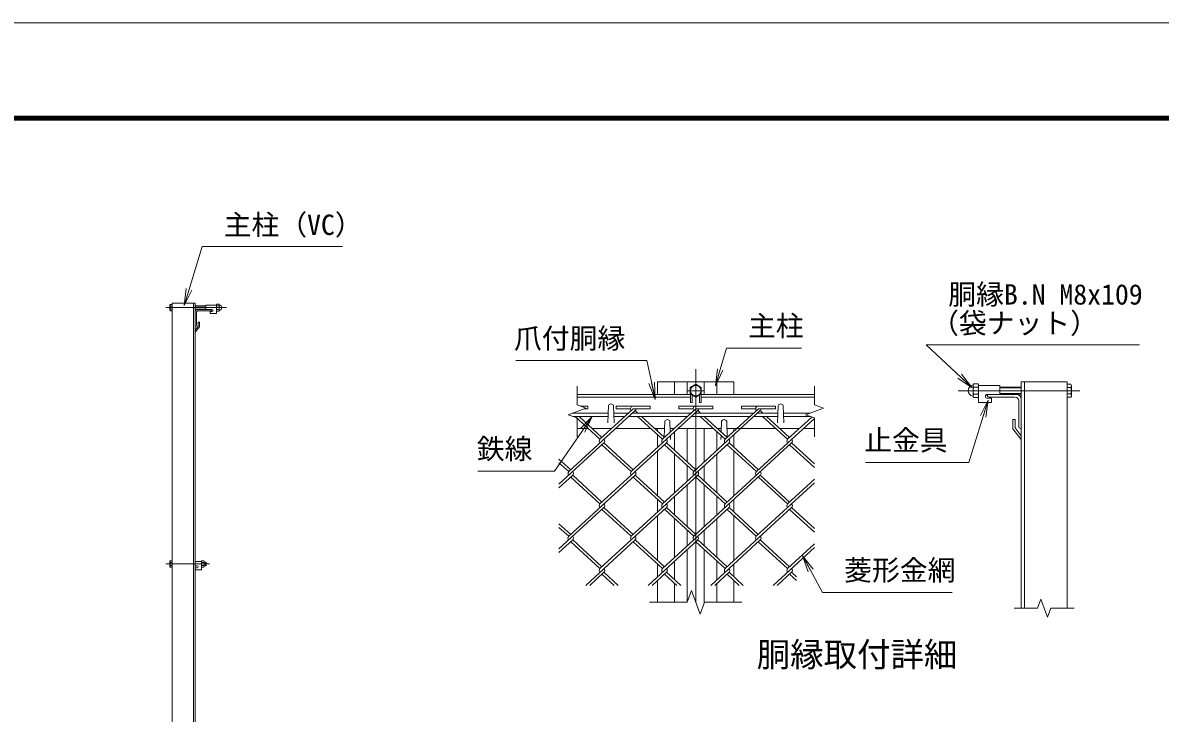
# Model space of a CAD drawing. Units: millimetres, scale not verified. Extents: x -4200 to 4200, y -2970 to 2970.
# Drawn here: x -298 to 2384, y 1342 to 2970 of the extents above; entities that cross this region are included whole.
import ezdxf
from ezdxf.enums import TextEntityAlignment as Align

# ---------------------------------------------------------------- set-up
doc = ezdxf.new("R2010")
doc.units = ezdxf.units.MM
doc.header["$LTSCALE"] = 20
doc.linetypes.add('USER1', pattern=[50.8, 31.75, -6.35, 6.35, -6.35])
for name, color, linetype, lineweight in [('0-0_D-STR1', 1, 'Continuous', 18), ('0-1_D-BMK', 2, 'USER1', 13), ('0-2_D-STR-DIM', 7, 'Continuous', 9), ('0-3_D-STR3', 3, 'Continuous', 13), ('0-7_D-STR-TXT', 7, 'Continuous', 9), ('0-8_0', 7, 'Continuous', 9), ('0-A_D-STR2', 7, 'Continuous', 9), ('0-B_D-TTL', 7, 'Continuous', 9)]:
    doc.layers.add(name, color=color, linetype=linetype, lineweight=lineweight)
doc.layers.add('0-9_D-TTL-TXT', color=7, linetype='Continuous')
doc.styles.add('ＭＳ ゴシック', font='')
doc.styles.get('ＭＳ ゴシック').set_extended_font_data('MS Gothic')

# ---------------------------------------------------------------- blocks, each defined once
blk = doc.blocks.new('_Open')
at = {"layer": '0-8_0'}
blk.add_line((-20, 3.33), (0, 0), dxfattribs=at)
blk.add_lwpolyline([(-20, -3.33), (0, 0), (-20, 0)], dxfattribs=at)

msp = doc.modelspace()

# ---------------------------------------------------------------- linework, layer by layer
at = {"layer": '0-0_D-STR1'}
for p, q in [((54.53, -1061.26), (54.53, 2308.74)), ((108.53, 2308.74), (54.53, 2308.74)), ((104.53, -1061.26), (104.53, 2308.74)), ((108.53, -1061.26), (108.53, 2308.74)), ((108.53, 2288.74), (108.53, 2253.74)), ((111.53, 2286.24), (111.53, 2255.74)), ((148.53, 2293.74), (113.53, 2293.74)), ((146.53, 2290.74), (116.03, 2290.74)), ((148.53, 2292.74), (148.53, 2293.74)), ((115.53, 2254.24), (108.53, 2245.19)), ((109.53, 2253.74), (108.53, 2253.74)), ((118.53, 2253.12), (108.53, 2240.62)), ((115.53, 2264.12), (115.53, 2254.24)), ((115.53, 2264.12), (118.53, 2264.12)), ((118.53, 2264.12), (118.53, 2253.12)), ((108.53, 2245.19), (108.53, 2240.62)), ((1198.93, 2123.43), (1378.93, 2123.43)), ((1198.93, 2093.43), (1198.93, 2123.43)), ((1238.93, 2093.43), (1238.93, 2123.43)), ((1268.93, 2123.43), (1268.93, 2093.43)), ((1308.93, 2123.43), (1308.93, 2093.43)), ((1338.93, 2093.43), (1338.93, 2123.43)), ((1378.93, 2093.43), (1378.93, 2123.43)), ((2064.34, 1589.49), (2064.34, 2123.43)), ((2164.34, 1589.49), (2164.34, 2123.43)), ((1008.93, 2093.43), (1276.43, 2093.43)), ((1301.43, 2093.43), (1568.93, 2093.43)), ((1976.34, 2093.43), (2046.34, 2093.43)), ((1976.34, 2091.43), (1976.34, 2093.43)), ((1008.93, 2087.43), (1276.43, 2087.43)), ((1082.93, 2067.18), (1081.53, 2026.93)), ((1094.93, 2067.18), (1096.34, 2026.93)), ((1301.43, 2087.43), (1568.93, 2087.43)), ((1482.93, 2067.18), (1481.53, 2026.93)), ((1494.93, 2067.18), (1496.34, 2026.93)), ((1980.34, 2087.43), (2041.34, 2087.43)), ((2050.34, 2078.43), (2050.34, 2017.43)), ((2056.34, 2083.43), (2056.34, 2013.43)), ((1008.93, 2013.43), (1035.12, 2013.43)), ((1044.57, 2013.43), (1091.15, 2013.43)), ((1100.62, 2013.43), (1182.57, 2013.43)), ((1192.02, 2013.43), (1215.35, 2013.43)), ((1198.93, 2007.1), (1198.93, 2013.43)), ((1215.93, 2030.19), (1214.63, 1992.72)), ((1227.93, 2030.19), (1228.83, 2004.48)), ((1228.52, 2013.43), (1238.61, 2013.43)), ((1330, 2013.43), (1247.84, 2013.43)), ((1268.93, 2013.43), (1268.93, 1934.3)), ((1308.93, 2013.43), (1308.93, 1934.3)), ((1349.35, 2013.43), (1339.48, 2013.43)), ((1349.93, 2030.19), (1349.04, 2004.67)), ((1361.93, 2030.19), (1363.25, 1992.53)), ((1477.46, 2013.43), (1362.52, 2013.43)), ((1378.93, 2006.9), (1378.93, 2013.43)), ((1533.52, 2013.43), (1486.93, 2013.43)), ((1568.93, 2013.43), (1542.99, 2013.43)), ((2036.34, 2034.19), (2036.34, 2012.19)), ((2042.34, 2034.19), (2036.34, 2034.19)), ((2036.34, 2012.19), (2056.34, 1987.19)), ((2042.34, 2034.19), (2042.34, 2014.43)), ((2042.34, 2014.43), (2056.34, 1996.34)), ((2054.34, 2013.43), (2056.34, 2013.43)), ((1198.93, 1968.62), (1198.93, 1998.44)), ((1229.12, 1996.28), (1229.43, 1987.19)), ((1238.93, 1961.76), (1238.93, 2005.27)), ((1338.93, 1961.79), (1338.93, 2005.25)), ((1348.75, 1996.25), (1348.43, 1987.19)), ((1378.93, 1968.6), (1378.93, 1998.44)), ((2056.34, 1996.34), (2056.34, 1987.19)), ((1198.93, 1854.64), (1198.93, 1959.94)), ((1378.93, 1854.64), (1378.93, 1959.92)), ((1238.93, 1861.47), (1238.93, 1953.11)), ((1338.93, 1861.47), (1338.93, 1953.11)), ((1268.93, 1925.62), (1268.93, 1888.96)), ((1308.93, 1925.62), (1308.93, 1888.96)), ((1268.93, 1880.28), (1268.93, 1781.82)), ((1308.93, 1880.28), (1308.93, 1781.82)), ((1238.93, 1809.31), (1238.93, 1852.79)), ((1338.93, 1809.31), (1338.93, 1852.79)), ((1198.93, 1816.14), (1198.93, 1845.96)), ((1378.93, 1816.14), (1378.93, 1845.96)), ((1198.93, 1702.16), (1198.93, 1807.46)), ((1238.93, 1708.99), (1238.93, 1800.63)), ((1338.93, 1708.99), (1338.93, 1800.63)), ((1378.93, 1702.16), (1378.93, 1807.46)), ((1268.93, 1773.14), (1268.93, 1736.48)), ((1308.93, 1773.14), (1308.93, 1736.48)), ((1268.93, 1727.8), (1268.93, 1604.87)), ((1308.93, 1727.8), (1308.93, 1602)), ((1198.93, 1663.66), (1198.93, 1693.48)), ((1238.93, 1656.83), (1238.93, 1700.31)), ((1338.93, 1656.83), (1338.93, 1700.31)), ((1378.93, 1663.66), (1378.93, 1693.48)), ((1198.93, 1603.43), (1198.93, 1654.98)), ((1238.93, 1603.43), (1238.93, 1648.15)), ((1338.93, 1603.43), (1338.93, 1648.15)), ((1378.93, 1603.43), (1378.93, 1654.98))]:
    msp.add_line(p, q, dxfattribs=at)
msp.add_lwpolyline([(2056.34, 1589.49), (2056.34, 2123.43), (2164.34, 2123.43)], dxfattribs=at)
for centre, radius, start, end in [((113.53, 2288.74), 5, 90, 180), ((116.03, 2286.24), 4.5, 90, 180), ((146.53, 2292.74), 2, 270, 0), ((109.53, 2255.74), 2, 270, 0), ((2046.34, 2083.43), 10, 0, 90), ((1088.93, 2064.68), 6.5, 22.61986, 157.38014), ((1488.93, 2064.68), 6.5, 22.61986, 157.38014), ((1980.34, 2091.43), 4, 180, 270), ((2041.34, 2078.43), 9, 0, 90), ((1221.93, 2027.69), 6.5, 22.61986, 157.38014), ((1355.93, 2027.69), 6.5, 22.61986, 157.38014), ((2054.34, 2017.43), 4, 180, 270)]:
    msp.add_arc(centre, radius, start, end, dxfattribs=at)
at = {"layer": '0-1_D-BMK'}
for p, q in [((182.76, 2298.24), (39.53, 2298.24)), ((1288.93, 2153.43), (1288.93, 1603.43)), ((1308.93, 2102.43), (1268.93, 2102.43)), ((1907.87, 2102.43), (2194.34, 2102.43)), ((142.53, 1693.74), (39.53, 1693.74))]:
    msp.add_line(p, q, dxfattribs=at)
at = {"layer": '0-2_D-STR-DIM'}
for p, q in [((1008.93, 2113.43), (1008.93, 2068.83)), ((1568.93, 2113.43), (1568.93, 2068.83)), ((1030.08, 2061.13), (1008.93, 2068.83)), ((987.79, 2045.74), (1030.08, 2061.13)), ((1008.93, 2038.04), (987.79, 2045.74)), ((1008.93, 2038.04), (1008.93, 1993.43)), ((1568.93, 2038.04), (1568.93, 1993.43)), ((1268.41, 1603.43), (1278.67, 1631.62)), ((1278.67, 1631.62), (1299.2, 1575.24)), ((2102.65, 1610.63), (2094.95, 1589.49)), ((2118.04, 1568.34), (2102.65, 1610.63)), ((1268.41, 1603.43), (1179.93, 1603.43)), ((1299.2, 1575.24), (1309.46, 1603.43)), ((1397.93, 1603.43), (1309.46, 1603.43)), ((2039.84, 1589.49), (2094.95, 1589.49)), ((2125.73, 1589.49), (2118.04, 1568.34)), ((2125.73, 1589.49), (2180.84, 1589.49))]:
    msp.add_line(p, q, dxfattribs=at)
msp.add_lwpolyline([(1568.93, 2038.04), (1547.79, 2045.74), (1590.08, 2061.13), (1568.93, 2068.83)], dxfattribs=at)
at = {"layer": '0-3_D-STR3'}
for p, q in [((49.23, 2304.54), (49.92, 2305.75)), ((49.23, 2304.54), (49.23, 2291.94)), ((49.23, 2291.94), (49.92, 2290.74)), ((54.53, 2305.75), (49.92, 2305.75)), ((54.53, 2301.99), (49.92, 2301.99)), ((54.53, 2294.49), (49.92, 2294.49)), ((54.53, 2290.74), (49.92, 2290.74)), ((54.53, 2305.75), (54.53, 2290.74)), ((108.53, 2302.24), (133.78, 2302.24)), ((108.53, 2301.49), (133.78, 2301.49)), ((108.53, 2294.99), (133.78, 2294.99)), ((108.53, 2294.24), (133.78, 2294.24)), ((133.78, 2304.24), (133.78, 2293.74)), ((158.78, 2304.24), (133.78, 2304.24)), ((148.53, 2293.74), (133.78, 2293.74)), ((143.78, 2289.24), (143.78, 2284.24)), ((148.53, 2289.24), (143.78, 2289.24)), ((158.78, 2284.24), (143.78, 2284.24)), ((158.78, 2304.48), (158.78, 2292.13)), ((158.78, 2304.48), (158.78, 2292.13)), ((158.78, 2304.24), (158.78, 2284.24)), ((159.78, 2306.34), (164.28, 2306.34)), ((164.28, 2302.29), (159.78, 2302.29)), ((164.28, 2294.19), (159.78, 2294.19)), ((159.78, 2290.14), (164.28, 2290.14)), ((165.28, 2304.48), (165.28, 2292.13)), ((165.28, 2304.48), (165.28, 2292.13)), ((1276.43, 2094.64), (1276.43, 2074.43)), ((1280.43, 2092.33), (1280.43, 2074.43)), ((1297.43, 2092.33), (1297.43, 2074.43)), ((1301.43, 2094.64), (1301.43, 2074.43)), ((1942.84, 2114.9), (1942.84, 2090.21)), ((1942.84, 2114.9), (1942.84, 2090.21)), ((1953.84, 2118.63), (1944.84, 2118.63)), ((1944.84, 2110.53), (1953.84, 2110.53)), ((1944.84, 2094.33), (1953.84, 2094.33)), ((1955.84, 2114.9), (1955.84, 2090.21)), ((1955.84, 2114.9), (1955.84, 2090.21)), ((1955.84, 2114.43), (2005.84, 2114.43)), ((1955.84, 2114.43), (1955.84, 2074.43)), ((1976.34, 2093.43), (2005.84, 2093.43)), ((2005.84, 2114.43), (2005.84, 2093.43)), ((2056.34, 2110.43), (2005.84, 2110.43)), ((2056.34, 2108.93), (2005.84, 2108.93)), ((2056.34, 2095.93), (2005.84, 2095.93)), ((2056.34, 2094.43), (2005.84, 2094.43)), ((2164.34, 2117.44), (2173.55, 2117.44)), ((2164.34, 2117.44), (2164.34, 2087.42)), ((2164.34, 2109.94), (2173.55, 2109.94)), ((2164.34, 2094.93), (2173.55, 2094.93)), ((2174.94, 2115.03), (2173.55, 2117.44)), ((2174.94, 2115.03), (2174.94, 2089.83)), ((1276.43, 2074.43), (1280.43, 2074.43)), ((1297.43, 2074.43), (1301.43, 2074.43)), ((1953.84, 2086.23), (1944.84, 2086.23)), ((1955.84, 2074.43), (1985.84, 2074.43)), ((1976.34, 2084.43), (1985.84, 2084.43)), ((1985.84, 2084.43), (1985.84, 2074.43)), ((2164.34, 2087.42), (2173.55, 2087.42)), ((2174.94, 2089.83), (2173.55, 2087.42)), ((998.61, 2049.68), (1082.32, 2049.68)), ((998.95, 2041.68), (1082.05, 2041.68)), ((1095.55, 2049.68), (1130.7, 2049.68)), ((1095.82, 2041.68), (1121.97, 2041.68)), ((1131.45, 2041.68), (1269.43, 2041.68)), ((1140.18, 2049.68), (1278.16, 2049.68)), ((1278.66, 2041.68), (1416.88, 2041.68)), ((1287.39, 2049.68), (1425.61, 2049.68)), ((1426.12, 2041.68), (1482.05, 2041.68)), ((1434.85, 2049.68), (1482.32, 2049.68)), ((1495.55, 2049.68), (1558.61, 2049.68)), ((1495.82, 2041.68), (1558.95, 2041.68)), ((49.23, 1700.04), (49.92, 1701.25)), ((49.23, 1700.04), (49.23, 1687.44)), ((54.53, 1701.25), (49.92, 1701.25)), ((54.53, 1697.49), (49.92, 1697.49)), ((54.53, 1689.99), (49.92, 1689.99)), ((54.53, 1701.25), (54.53, 1686.23)), ((123.53, 1699.74), (108.53, 1699.74)), ((123.53, 1701.25), (129.3, 1701.25)), ((123.53, 1686.23), (123.53, 1701.25)), ((123.53, 1699.74), (123.53, 1679.74)), ((123.53, 1697.49), (129.3, 1697.49)), ((123.53, 1689.99), (129.3, 1689.99)), ((129.3, 1701.25), (130.03, 1699.99)), ((130.03, 1687.49), (130.03, 1699.99)), ((130.03, 1697.74), (133.33, 1697.74)), ((130.03, 1689.74), (133.33, 1689.74)), ((133.33, 1697.74), (134.53, 1696.54)), ((133.33, 1697.74), (133.33, 1689.74)), ((133.33, 1689.74), (134.53, 1690.94)), ((134.53, 1696.54), (134.53, 1690.94)), ((49.23, 1687.44), (49.92, 1686.23)), ((54.53, 1686.23), (49.92, 1686.23)), ((113.28, 1689.24), (108.53, 1689.24)), ((108.53, 1684.74), (108.53, 1679.74)), ((113.28, 1684.74), (108.53, 1684.74)), ((123.53, 1679.74), (108.53, 1679.74)), ((123.53, 1686.23), (129.3, 1686.23)), ((129.3, 1686.23), (130.03, 1687.49))]:
    msp.add_line(p, q, dxfattribs=at)
msp.add_lwpolyline([(1301.93, 2109.94), (1288.93, 2117.44), (1275.93, 2109.94), (1275.93, 2094.93), (1288.93, 2087.42), (1301.93, 2094.93)], close=True, dxfattribs=at)
msp.add_circle((1288.93, 2102.43), 12.5, dxfattribs=at)
for centre, radius, start, end in [((61.76, 2298.24), 12.42, 162.4121, 197.5879), ((52.67, 2303.87), 3.32, 145.61585, 214.38415), ((52.67, 2292.61), 3.32, 145.61585, 214.38415), ((148.53, 2291.49), 2.25, 270, 90), ((161.32, 2304.32), 2.54, 127.21089, 232.78911), ((167.48, 2298.24), 8.7, 152.26063, 207.73937), ((161.33, 2292.17), 2.55, 127.42505, 232.57495), ((162.74, 2304.32), 2.54, 307.21089, 52.78911), ((156.58, 2298.24), 8.7, 332.26063, 27.73937), ((162.73, 2292.17), 2.55, 307.42505, 52.57495), ((165.65, 2305.19), 0.5, 189.83916, 262.83194), ((165.65, 2291.3), 0.5, 97.16806, 163.42019), ((164.78, 2298.24), 6.5, 277.16806, 82.83194), ((1943.84, 2102.43), 13, 97.16806, 262.83194), ((1942.09, 2116.32), 1, 277.16806, 350.16084), ((1947.92, 2114.58), 5.08, 127.21089, 232.78911), ((1960.24, 2102.43), 17.4, 152.26063, 207.73937), ((1947.94, 2090.28), 5.1, 127.42505, 232.57495), ((1938.44, 2102.43), 17.4, 332.26063, 27.73937), ((1950.74, 2090.28), 5.1, 307.42505, 52.57495), ((1950.77, 2114.58), 5.08, 307.21089, 52.78911), ((1976.34, 2088.93), 4.5, 90, 270), ((2168.06, 2113.69), 6.64, 325.61585, 34.38415), ((2168.06, 2091.18), 6.64, 325.61585, 34.38415), ((2149.87, 2102.43), 24.84, 342.4121, 17.5879), ((1942.09, 2088.54), 1, 16.57981, 82.83194), ((61.76, 1693.74), 12.42, 162.4121, 197.5879), ((52.67, 1699.37), 3.32, 145.61585, 214.38415), ((52.67, 1688.11), 3.32, 145.61585, 214.38415), ((126.56, 1699.37), 3.32, 325.61586, 34.38414), ((117.46, 1693.74), 12.42, 342.4121, 17.5879), ((126.56, 1688.11), 3.32, 325.61585, 34.38416), ((113.28, 1686.99), 2.25, 270, 90)]:
    msp.add_arc(centre, radius, start, end, dxfattribs=at)
at = {"layer": '0-7_D-STR-TXT'}
for points in [[(456.21, 2442.62), (124.83, 2442.62), (83.14, 2304.96)], [(1538.52, 2202.94), (1361.2, 2202.94), (1335.74, 2115.81)], [(2335.4, 2210.32), (1831.94, 2210.32), (1939.17, 2110.67)], [(864.43, 2173.3), (1173.47, 2173.3), (1192.97, 2083.72)], [(1689.35, 1932.89), (1933.17, 1932.89), (1977.49, 2078.04)], [(774.96, 1912.55), (955.83, 1912.55), (1043.83, 2040.03)], [(1893.18, 1626.52), (1587.69, 1626.52), (1541.8, 1711.6)]]:
    msp.add_lwpolyline(points, dxfattribs=at)
at = {"layer": '0-A_D-STR2'}
for p, q in [((1016.56, 2066.05), (1034.13, 2066.05)), ((1034.13, 2059.65), (1034.13, 2066.05)), ((1101.59, 2059.65), (1101.59, 2066.05)), ((1101.59, 2066.05), (1181.59, 2066.05)), ((1181.59, 2059.65), (1181.59, 2066.05)), ((1249.04, 2059.65), (1249.04, 2066.05)), ((1249.04, 2066.05), (1329.04, 2066.05)), ((1329.04, 2059.65), (1329.04, 2066.05)), ((1396.61, 2059.75), (1396.61, 2066.15)), ((1396.61, 2066.15), (1476.61, 2066.15)), ((1476.61, 2059.75), (1476.61, 2066.15)), ((1146.32, 2055.31), (989.41, 1911.52)), ((1005.01, 2049.68), (1003.19, 2051.34)), ((1063.12, 1987.75), (1004.27, 2041.68)), ((1067.86, 1992.09), (1013.74, 2041.68)), ((1026.01, 2059.65), (1034.13, 2059.65)), ((1141.59, 2059.65), (1063.12, 1987.75)), ((1101.59, 2059.65), (1135.16, 2059.65)), ((1293.66, 2055.42), (1136.74, 1911.63)), ((1141.59, 2059.65), (1181.59, 2059.65)), ((1143, 2049.68), (1141.59, 2050.97)), ((1152.47, 2049.68), (1146.32, 2055.31)), ((1210.58, 1987.75), (1151.73, 2041.68)), ((1215.31, 1992.09), (1161.2, 2041.68)), ((1289.04, 2059.65), (1210.58, 1987.75)), ((1249.04, 2059.65), (1282.62, 2059.65)), ((1441.11, 2055.42), (1284.2, 1911.63)), ((1290.45, 2049.68), (1288.92, 2051.08)), ((1289.04, 2059.65), (1329.04, 2059.65)), ((1299.92, 2049.68), (1293.66, 2055.42)), ((1358.03, 1987.75), (1299.18, 2041.68)), ((1362.77, 1992.09), (1308.65, 2041.68)), ((1436.61, 2059.75), (1358.03, 1987.75)), ((1396.61, 2059.75), (1430.18, 2059.75)), ((1437.91, 2049.68), (1436.38, 2051.08)), ((1436.61, 2059.75), (1476.61, 2059.75)), ((1447.38, 2049.68), (1441.11, 2055.42)), ((1505.49, 1987.75), (1446.64, 2041.68)), ((1510.22, 1992.09), (1456.11, 2041.68)), ((1562.81, 2040.27), (1505.49, 1987.75)), ((1568.93, 2037.21), (1431.76, 1911.51)), ((1072.49, 1979.19), (966.43, 1882.01)), ((1219.93, 1979.18), (1063.01, 1835.39)), ((1136.74, 1911.63), (1067.75, 1974.85)), ((1141.48, 1915.97), (1072.49, 1979.19)), ((1367.39, 1979.18), (1210.47, 1835.39)), ((1284.2, 1911.63), (1215.21, 1974.85)), ((1288.93, 1915.97), (1219.94, 1979.19)), ((1514.84, 1979.18), (1357.93, 1835.39)), ((1431.76, 1911.51), (1362.65, 1974.84)), ((1436.5, 1915.85), (1367.39, 1979.18)), ((1568.93, 1920.93), (1510.11, 1974.84)), ((1568.93, 1929.61), (1514.84, 1979.18)), ((994.02, 1915.97), (966.43, 1941.25)), ((989.29, 1911.63), (966.43, 1932.57)), ((998.76, 1902.95), (966.43, 1873.33)), ((1146.22, 1902.95), (989.29, 1759.15)), ((1063.01, 1835.39), (994.02, 1898.61)), ((1067.75, 1839.73), (998.76, 1902.95)), ((1293.67, 1902.95), (1136.74, 1759.15)), ((1210.47, 1835.39), (1141.48, 1898.61)), ((1215.21, 1839.73), (1146.22, 1902.95)), ((1441.11, 1902.94), (1284.2, 1759.15)), ((1357.93, 1835.39), (1288.93, 1898.61)), ((1362.66, 1839.73), (1293.67, 1902.95)), ((1568.93, 1884.95), (1431.65, 1759.15)), ((1505.37, 1835.38), (1436.79, 1898.22)), ((1510.11, 1839.72), (1441.11, 1902.94)), ((1568.93, 1893.63), (1505.37, 1835.38)), ((1072.49, 1826.71), (966.43, 1729.53)), ((1219.94, 1826.71), (1063.01, 1682.91)), ((1141.48, 1763.49), (1072.49, 1826.71)), ((1367.4, 1826.71), (1210.47, 1682.91)), ((1288.93, 1763.49), (1219.94, 1826.71)), ((1514.84, 1826.7), (1357.93, 1682.91)), ((1436.39, 1763.49), (1367.4, 1826.71)), ((1568.93, 1777.13), (1514.84, 1826.7)), ((1136.74, 1759.15), (1067.75, 1822.37)), ((1284.2, 1759.15), (1215.62, 1821.99)), ((1431.65, 1759.15), (1362.66, 1822.37)), ((1568.93, 1768.45), (1510.11, 1822.36)), ((994.02, 1763.49), (966.43, 1788.77)), ((989.29, 1759.15), (966.43, 1780.09)), ((998.76, 1750.47), (966.43, 1720.85)), ((1063.01, 1682.91), (994.02, 1746.13)), ((1067.75, 1687.25), (998.76, 1750.47)), ((1146.22, 1750.47), (1029.41, 1643.43)), ((1210.47, 1682.91), (1141.48, 1746.13)), ((1215.21, 1687.25), (1146.21, 1750.47)), ((1293.67, 1750.47), (1176.86, 1643.43)), ((1357.93, 1682.91), (1288.93, 1746.13)), ((1362.66, 1687.25), (1293.67, 1750.47)), ((1441.13, 1750.47), (1324.32, 1643.43)), ((1505.38, 1682.91), (1436.39, 1746.13)), ((1510.12, 1687.25), (1441.13, 1750.47)), ((1568.93, 1732.47), (1471.77, 1643.43)), ((1568.93, 1741.15), (1505.38, 1682.91)), ((1072.49, 1674.23), (1038.88, 1643.43)), ((1096.62, 1643.43), (1067.75, 1669.89)), ((1106.1, 1643.43), (1072.49, 1674.23)), ((1219.94, 1674.23), (1186.34, 1643.43)), ((1244.08, 1643.43), (1215.21, 1669.89)), ((1253.55, 1643.43), (1219.94, 1674.23)), ((1367.4, 1674.23), (1333.79, 1643.43)), ((1391.53, 1643.43), (1362.66, 1669.89)), ((1401.01, 1643.43), (1367.4, 1674.23)), ((1514.85, 1674.23), (1481.25, 1643.43)), ((1526.43, 1654.94), (1510.12, 1669.89)), ((1526.43, 1663.62), (1514.85, 1674.23))]:
    msp.add_line(p, q, dxfattribs=at)
for centre, start, end in [((1141.59, 2059.65), 95, 222.5), ((1289.04, 2059.65), 85, 222.5), ((1436.61, 2059.75), 85, 222.5), ((1141.59, 2059.65), 317.5, 0), ((1289.04, 2059.65), 317.5, 0), ((1436.5, 2059.65), 317.5, 0.89905), ((1067.86, 1983.41), 137.5, 222.5), ((1067.86, 1983.41), 317.5, 42.5), ((1215.31, 1983.41), 137.5, 222.5), ((1215.31, 1983.41), 317.5, 42.5), ((1362.77, 1983.41), 137.5, 222.5), ((1362.77, 1983.41), 317.5, 42.5), ((1510.22, 1983.41), 137.5, 222.5), ((1510.22, 1983.41), 317.5, 42.5), ((994.13, 1907.17), 137.5, 222.5), ((994.13, 1907.17), 317.5, 42.5), ((1141.59, 1907.17), 137.5, 222.5), ((1141.59, 1907.17), 317.5, 42.5), ((1289.04, 1907.17), 137.5, 222.5), ((1289.04, 1907.17), 317.5, 42.5), ((1436.5, 1907.17), 137.5, 222.5), ((1436.5, 1907.17), 317.5, 42.5), ((1067.75, 1831.05), 137.5, 222.5), ((1067.75, 1831.05), 317.5, 42.5), ((1215.21, 1831.05), 137.5, 222.5), ((1215.21, 1831.05), 317.5, 42.5), ((1362.77, 1830.93), 137.5, 222.5), ((1362.77, 1830.93), 317.5, 42.5), ((1510.22, 1830.93), 137.5, 222.5), ((1510.22, 1830.93), 317.5, 42.5), ((994.01, 1754.8), 137.5, 222.5), ((994.01, 1754.8), 317.5, 42.5), ((1141.47, 1754.8), 137.5, 222.5), ((1141.47, 1754.8), 317.5, 42.5), ((1288.92, 1754.8), 137.5, 222.5), ((1288.92, 1754.8), 317.5, 42.5), ((1436.38, 1754.8), 137.5, 222.5), ((1436.38, 1754.8), 317.5, 42.5), ((1067.75, 1678.57), 137.5, 222.5), ((1067.75, 1678.57), 317.5, 42.5), ((1215.21, 1678.57), 137.5, 222.5), ((1215.21, 1678.57), 317.5, 42.5), ((1362.77, 1678.45), 137.5, 222.5), ((1362.77, 1678.45), 317.5, 42.5), ((1510.22, 1678.45), 137.5, 222.5), ((1510.22, 1678.45), 317.5, 42.5)]:
    msp.add_arc(centre, 6.42, start, end, dxfattribs=at)
at = {"layer": '0-B_D-TTL', "color": 2, "lineweight": 18}
msp.add_lwpolyline([(-4200, 2970), (4200, 2970), (4200, -2970), (-4200, -2970)], close=True, dxfattribs=at)
at = {"layer": '0-B_D-TTL'}
for points in [[(-3930, 2750), (3930, 2750), (3930, -2750), (-3930, -2750)], [(-3927.5, 2747.5), (3927.5, 2747.5), (3927.5, -2747.5), (-3927.5, -2747.5)], [(-3925, 2745), (3925, 2745), (3925, -2745), (-3925, -2745)], [(-3922.5, 2742.5), (3922.5, 2742.5), (3922.5, -2742.5), (-3922.5, -2742.5)], [(-3920, 2740), (3920, 2740), (3920, -2740), (-3920, -2740)]]:
    msp.add_lwpolyline(points, close=True, dxfattribs=at)

# ---------------------------------------------------------------- block references
at = {"layer": '0-7_D-STR-TXT', "xscale": 2, "yscale": 2}
for p, rotation in [((82.56, 2303.04), 253.14944), ((1335.18, 2113.89), 253.7123), ((1193.4, 2081.77), 282.27872), ((1940.63, 2109.31), 317.09684), ((1978.08, 2079.95), 73.01941), ((1044.96, 2041.68), 55.3852), ((1540.85, 1713.36), 118.34149)]:
    msp.add_blockref('_Open', p, dxfattribs=dict(at, rotation=rotation))

# ---------------------------------------------------------------- texts
at = {"layer": '0-7_D-STR-TXT', "style": 'ＭＳ ゴシック'}
for s, p in [('主柱（VC）', (175.76, 2455.21)), ('胴縁B.N M8x109', (1884.39, 2291.05)), ('主柱', (1412.13, 2216.67)), ('（袋ナット）', (1843.78, 2223.16)), ('爪付胴縁', (860.37, 2187.28)), ('止金具', (1686.05, 1947.12)), ('鉄線', (772.67, 1926.91)), ('菱形金網', (1638.86, 1640.76))]:
    msp.add_text(s, height=48.09, dxfattribs=at).set_placement(p, align=Align.BOTTOM_LEFT)
at = {"layer": '0-9_D-TTL-TXT', "style": 'ＭＳ ゴシック'}
msp.add_text('胴縁取付詳細', height=57.77, dxfattribs=at).set_placement((1432.68, 1434.07), align=Align.BOTTOM_LEFT)

doc.saveas('drawing.dxf')
